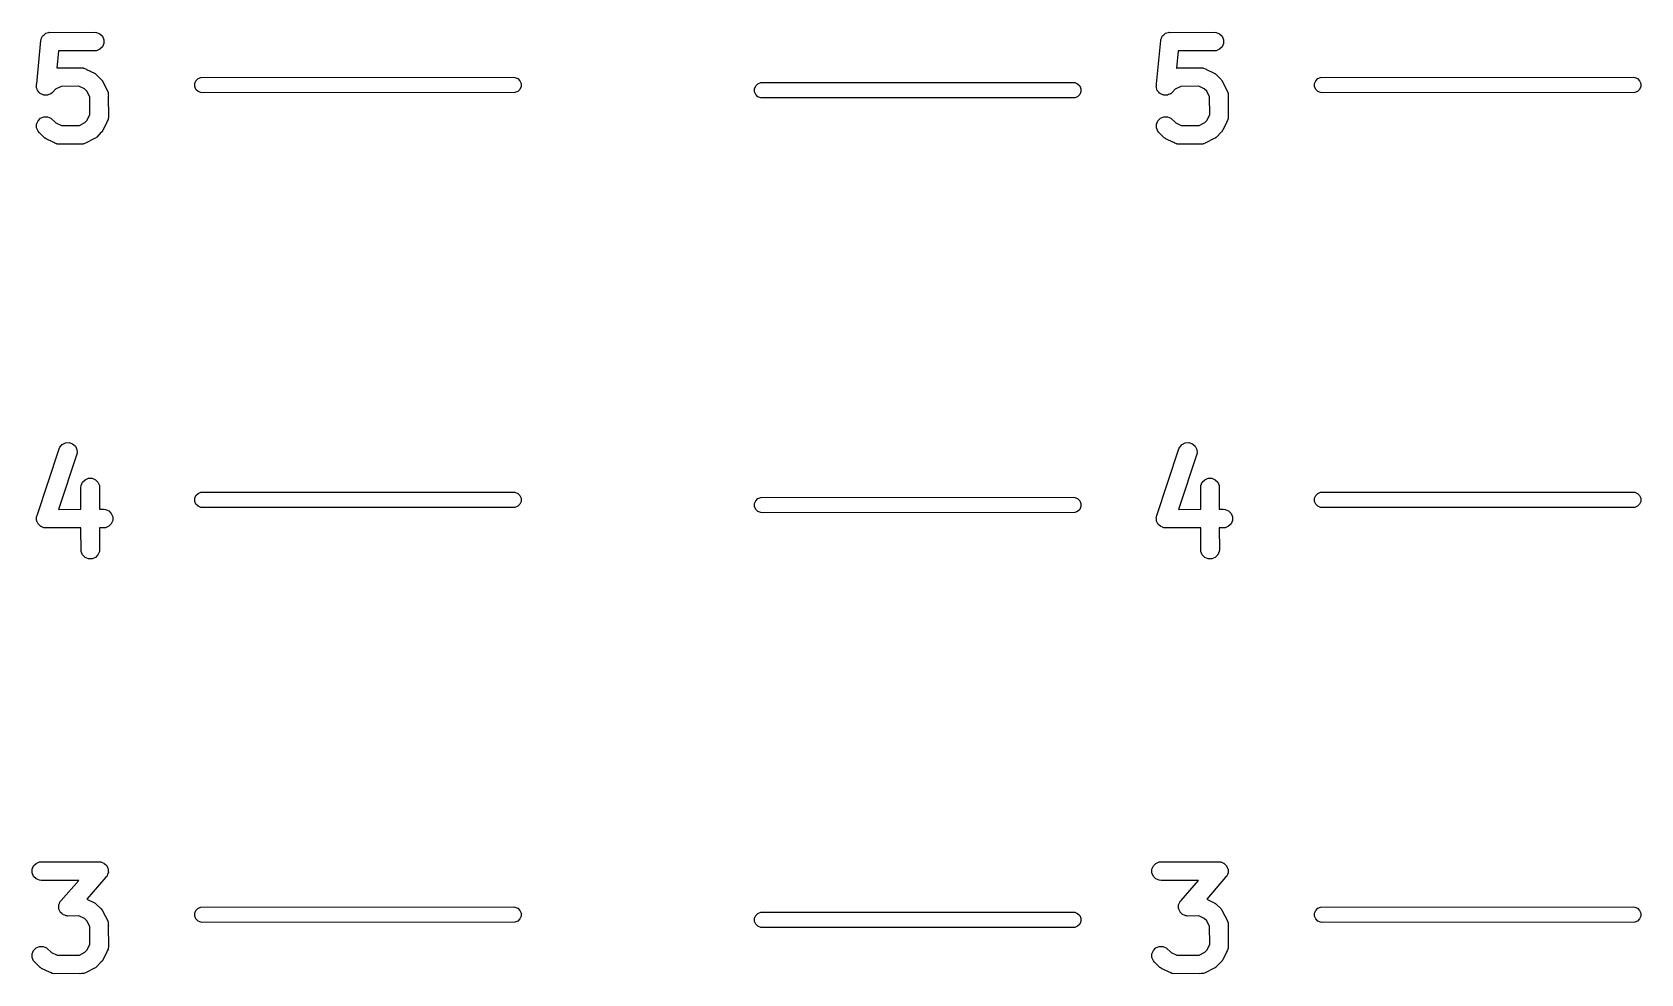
# Model space of a CAD drawing. Extents: x 85 to 208, y -126 to -64.
# Drawn here: x 118.76 to 144.62, y -112.62 to -97.48 of the extents above; entities that cross this region are included whole.
import ezdxf

# ---------------------------------------------------------------- set-up
doc = ezdxf.new("R2010")
doc.units = 0
doc.layers.add('BLACK', color=7, linetype='CONTINUOUS')

msp = doc.modelspace()

# ---------------------------------------------------------------- linework, layer by layer
at = {"layer": 'BLACK', "linetype": 'CONTINUOUS'}
for p, q in [((119.032899, -97.48701), (119.04003, -97.484859)), ((119.04003, -97.484859), (119.060476, -97.486903)), ((119.060476, -97.486903), (119.768796, -97.484158)), ((119.768796, -97.484158), (119.79806, -97.48704)), ((137.032899, -97.48701), (137.04003, -97.484859)), ((137.04003, -97.484859), (137.060476, -97.486903)), ((137.060476, -97.486903), (137.768796, -97.484158)), ((137.768796, -97.484158), (137.79806, -97.48704)), ((118.838596, -98.312826), (118.905254, -97.619233)), ((118.905254, -97.619233), (118.907392, -97.608568)), ((118.907392, -97.604894), (118.908819, -97.601448)), ((118.907392, -97.608568), (118.907392, -97.604894)), ((118.908819, -97.601448), (118.911034, -97.590401)), ((118.911034, -97.590401), (118.921398, -97.571079)), ((118.921398, -97.571079), (118.92979, -97.550822)), ((118.92979, -97.550822), (118.93513, -97.545481)), ((118.93513, -97.545481), (118.938701, -97.538826)), ((118.938701, -97.538826), (118.955668, -97.524943)), ((118.955668, -97.524943), (118.971174, -97.509438)), ((118.971174, -97.509438), (118.978153, -97.506546)), ((118.978153, -97.506546), (118.983998, -97.501765)), ((118.983998, -97.501765), (119.004983, -97.495433)), ((119.004983, -97.495433), (119.025246, -97.48704)), ((119.025246, -97.48704), (119.032899, -97.48701)), ((119.79806, -97.48704), (119.852132, -97.509438)), ((119.852132, -97.509438), (119.893516, -97.550822)), ((119.893516, -97.717494), (119.852132, -97.758878)), ((119.893516, -97.550822), (119.915914, -97.604894)), ((119.915914, -97.663422), (119.893516, -97.717494)), ((119.915914, -97.604894), (119.915914, -97.663422)), ((136.838596, -98.312826), (136.905254, -97.619233)), ((136.905254, -97.619233), (136.907392, -97.608568)), ((136.907392, -97.604894), (136.908819, -97.601448)), ((136.907392, -97.608568), (136.907392, -97.604894)), ((136.908819, -97.601448), (136.911034, -97.590401)), ((136.911034, -97.590401), (136.921398, -97.571079)), ((136.921398, -97.571079), (136.92979, -97.550822)), ((136.92979, -97.550822), (136.93513, -97.545481)), ((136.93513, -97.545481), (136.938701, -97.538826)), ((136.938701, -97.538826), (136.955668, -97.524943)), ((136.955668, -97.524943), (136.971174, -97.509438)), ((136.971174, -97.509438), (136.978153, -97.506546)), ((136.978153, -97.506546), (136.983998, -97.501765)), ((136.983998, -97.501765), (137.004983, -97.495433)), ((137.004983, -97.495433), (137.025246, -97.48704)), ((137.025246, -97.48704), (137.032899, -97.48701)), ((137.79806, -97.48704), (137.852132, -97.509438)), ((137.852132, -97.509438), (137.893516, -97.550822)), ((137.893516, -97.717494), (137.852132, -97.758878)), ((137.893516, -97.550822), (137.915914, -97.604894)), ((137.915914, -97.663422), (137.893516, -97.717494)), ((137.915914, -97.604894), (137.915914, -97.663422)), ((119.188052, -97.78364), (119.16143, -98.060651)), ((119.79806, -97.781276), (119.188052, -97.78364)), ((119.852132, -97.758878), (119.79806, -97.781276)), ((137.188052, -97.78364), (137.16143, -98.060651)), ((137.79806, -97.781276), (137.188052, -97.78364)), ((137.852132, -97.758878), (137.79806, -97.781276)), ((119.16143, -98.060651), (119.163125, -98.060531)), ((119.163125, -98.060531), (119.168104, -98.058469)), ((119.168104, -98.058469), (119.194968, -98.058268)), ((119.194968, -98.058268), (119.216131, -98.056765)), ((119.216131, -98.056765), (119.220079, -98.058081)), ((119.220079, -98.058081), (119.55451, -98.055587)), ((119.55451, -98.055587), (119.583774, -98.058469)), ((119.583774, -98.058469), (119.588752, -98.060531)), ((119.588752, -98.060531), (119.594128, -98.060913)), ((119.594128, -98.060913), (119.621724, -98.074189)), ((119.621724, -98.074189), (119.637846, -98.080867)), ((119.637846, -98.080867), (119.639922, -98.082943)), ((119.639922, -98.082943), (119.76445, -98.142851)), ((119.76445, -98.142851), (119.777044, -98.150779)), ((119.777044, -98.150779), (119.780704, -98.152295)), ((119.780704, -98.152295), (119.783111, -98.154598)), ((119.783111, -98.154598), (119.789335, -98.158516)), ((119.789335, -98.158516), (119.79971, -98.170479)), ((119.79971, -98.170479), (119.874863, -98.242379)), ((119.874863, -98.242379), (119.884301, -98.253879)), ((119.884301, -98.253879), (119.887295, -98.256476)), ((119.887295, -98.256476), (119.888781, -98.259338)), ((119.888781, -98.259338), (119.893517, -98.265109)), ((121.396066, -98.263884), (121.430554, -98.229396)), ((121.430554, -98.229396), (121.475614, -98.210732)), ((121.475614, -98.210732), (126.5, -98.20833)), ((126.5, -98.20833), (126.524386, -98.210732)), ((126.524386, -98.210732), (126.569446, -98.229396)), ((126.569446, -98.229396), (126.603934, -98.263884)), ((137.16143, -98.060651), (137.163125, -98.060531)), ((137.163125, -98.060531), (137.168104, -98.058469)), ((137.168104, -98.058469), (137.194968, -98.058268)), ((137.194968, -98.058268), (137.216131, -98.056765)), ((137.216131, -98.056765), (137.220079, -98.058081)), ((137.220079, -98.058081), (137.55451, -98.055587)), ((137.55451, -98.055587), (137.583774, -98.058469)), ((137.583774, -98.058469), (137.588752, -98.060531)), ((137.588752, -98.060531), (137.594128, -98.060913)), ((137.594128, -98.060913), (137.621724, -98.074189)), ((137.621724, -98.074189), (137.637846, -98.080867)), ((137.637846, -98.080867), (137.639922, -98.082943)), ((137.639922, -98.082943), (137.76445, -98.142851)), ((137.76445, -98.142851), (137.777044, -98.150779)), ((137.777044, -98.150779), (137.780704, -98.152295)), ((137.780704, -98.152295), (137.783111, -98.154598)), ((137.783111, -98.154598), (137.789335, -98.158516)), ((137.789335, -98.158516), (137.79971, -98.170479)), ((137.79971, -98.170479), (137.874863, -98.242379)), ((137.874863, -98.242379), (137.884301, -98.253879)), ((137.884301, -98.253879), (137.887295, -98.256476)), ((137.887295, -98.256476), (137.888781, -98.259338)), ((137.888781, -98.259338), (137.893517, -98.265109)), ((139.396066, -98.263884), (139.430554, -98.229396)), ((139.430554, -98.229396), (139.475614, -98.210732)), ((139.475614, -98.210732), (144.5, -98.20833)), ((144.5, -98.20833), (144.524386, -98.210732)), ((144.524386, -98.210732), (144.569446, -98.229396)), ((144.569446, -98.229396), (144.603934, -98.263884)), ((118.833782, -98.362924), (118.835964, -98.340219)), ((118.835964, -98.370155), (118.833782, -98.362924)), ((118.835964, -98.319182), (118.838596, -98.312826)), ((118.835964, -98.340219), (118.835964, -98.319182)), ((118.835964, -98.377708), (118.835964, -98.370155)), ((118.844355, -98.397967), (118.835964, -98.377708)), ((118.850689, -98.418956), (118.844355, -98.397967)), ((118.85547, -98.4248), (118.850689, -98.418956)), ((118.858362, -98.43178), (118.85547, -98.4248)), ((118.873866, -98.447283), (118.858362, -98.43178)), ((118.88775, -98.464253), (118.873866, -98.447283)), ((118.894406, -98.467824), (118.88775, -98.464253)), ((118.899748, -98.473165), (118.894406, -98.467824)), ((118.920002, -98.481554), (118.899748, -98.473165)), ((118.939325, -98.49192), (118.920002, -98.481554)), ((118.946842, -98.492671), (118.939325, -98.49192)), ((118.95382, -98.495562), (118.946842, -98.492671)), ((118.975743, -98.495562), (118.95382, -98.495562)), ((118.997562, -98.497744), (118.975743, -98.495562)), ((119.004793, -98.495562), (118.997562, -98.497744)), ((119.012346, -98.495562), (119.004793, -98.495562)), ((119.032605, -98.48717), (119.012346, -98.495562)), ((119.053594, -98.480837), (119.032605, -98.48717)), ((119.059438, -98.476055), (119.053594, -98.480837)), ((119.066418, -98.473164), (119.059438, -98.476055)), ((119.089149, -98.454509), (119.066418, -98.473164)), ((119.139497, -98.401882), (119.089149, -98.454509)), ((119.229119, -98.35535), (119.139497, -98.401882)), ((119.515415, -98.353214), (119.229119, -98.35535)), ((119.605264, -98.396439), (119.515415, -98.353214)), ((119.643927, -98.433428), (119.605264, -98.396439)), ((119.690461, -98.523054), (119.643927, -98.433428)), ((119.893517, -98.265109), (119.900378, -98.281674)), ((119.900378, -98.281674), (119.974389, -98.424218)), ((119.974389, -98.424218), (119.984898, -98.451682)), ((119.984898, -98.451682), (119.985279, -98.457056)), ((119.985279, -98.457056), (119.987343, -98.462037)), ((119.987343, -98.462037), (119.987543, -98.488904)), ((119.987543, -98.488904), (119.989047, -98.510062)), ((119.989047, -98.510062), (119.98773, -98.514011)), ((119.98773, -98.514011), (119.990225, -98.848444)), ((121.377402, -98.308944), (121.396066, -98.263884)), ((121.377402, -98.357716), (121.377402, -98.308944)), ((121.396066, -98.402776), (121.377402, -98.357716)), ((121.430554, -98.437264), (121.396066, -98.402776)), ((121.475614, -98.455928), (121.430554, -98.437264)), ((121.5, -98.45833), (121.475614, -98.455928)), ((126.524386, -98.455928), (121.5, -98.45833)), ((126.569446, -98.437264), (126.524386, -98.455928)), ((126.603934, -98.402776), (126.569446, -98.437264)), ((126.603934, -98.263884), (126.622598, -98.308944)), ((126.622598, -98.357716), (126.603934, -98.402776)), ((126.622598, -98.308944), (126.622598, -98.357716)), ((130.377402, -98.39228), (130.396066, -98.34722)), ((130.377402, -98.441052), (130.377402, -98.39228)), ((130.396066, -98.486112), (130.377402, -98.441052)), ((130.396066, -98.34722), (130.430554, -98.312732)), ((130.430554, -98.5206), (130.396066, -98.486112)), ((130.430554, -98.312732), (130.475614, -98.294068)), ((130.475614, -98.294068), (135.5, -98.291666)), ((135.5, -98.291666), (135.524386, -98.294068)), ((135.524386, -98.294068), (135.569446, -98.312732)), ((135.569446, -98.312732), (135.603934, -98.34722)), ((135.603934, -98.486112), (135.569446, -98.5206)), ((135.603934, -98.34722), (135.622598, -98.39228)), ((135.622598, -98.441052), (135.603934, -98.486112)), ((135.622598, -98.39228), (135.622598, -98.441052)), ((136.833782, -98.362924), (136.835964, -98.340219)), ((136.835964, -98.370155), (136.833782, -98.362924)), ((136.835964, -98.319182), (136.838596, -98.312826)), ((136.835964, -98.340219), (136.835964, -98.319182)), ((136.835964, -98.377708), (136.835964, -98.370155)), ((136.844355, -98.397967), (136.835964, -98.377708)), ((136.850689, -98.418956), (136.844355, -98.397967)), ((136.85547, -98.4248), (136.850689, -98.418956)), ((136.858362, -98.43178), (136.85547, -98.4248)), ((136.873866, -98.447283), (136.858362, -98.43178)), ((136.88775, -98.464253), (136.873866, -98.447283)), ((136.894406, -98.467824), (136.88775, -98.464253)), ((136.899748, -98.473165), (136.894406, -98.467824)), ((136.920002, -98.481554), (136.899748, -98.473165)), ((136.939325, -98.49192), (136.920002, -98.481554)), ((136.946842, -98.492671), (136.939325, -98.49192)), ((136.95382, -98.495562), (136.946842, -98.492671)), ((136.975743, -98.495562), (136.95382, -98.495562)), ((136.997562, -98.497744), (136.975743, -98.495562)), ((137.004793, -98.495562), (136.997562, -98.497744)), ((137.012346, -98.495562), (137.004793, -98.495562)), ((137.032605, -98.48717), (137.012346, -98.495562)), ((137.053594, -98.480837), (137.032605, -98.48717)), ((137.059438, -98.476055), (137.053594, -98.480837)), ((137.066418, -98.473164), (137.059438, -98.476055)), ((137.089149, -98.454509), (137.066418, -98.473164)), ((137.139497, -98.401882), (137.089149, -98.454509)), ((137.229119, -98.35535), (137.139497, -98.401882)), ((137.515415, -98.353214), (137.229119, -98.35535)), ((137.605264, -98.396439), (137.515415, -98.353214)), ((137.643927, -98.433428), (137.605264, -98.396439)), ((137.690461, -98.523054), (137.643927, -98.433428)), ((137.893517, -98.265109), (137.900378, -98.281674)), ((137.900378, -98.281674), (137.974389, -98.424218)), ((137.974389, -98.424218), (137.984898, -98.451682)), ((137.984898, -98.451682), (137.985279, -98.457056)), ((137.985279, -98.457056), (137.987343, -98.462037)), ((137.987343, -98.462037), (137.987543, -98.488904)), ((137.987543, -98.488904), (137.989047, -98.510062)), ((137.989047, -98.510062), (137.98773, -98.514011)), ((137.98773, -98.514011), (137.990225, -98.848444)), ((139.377402, -98.308944), (139.396066, -98.263884)), ((139.377402, -98.357716), (139.377402, -98.308944)), ((139.396066, -98.402776), (139.377402, -98.357716)), ((139.430554, -98.437264), (139.396066, -98.402776)), ((139.475614, -98.455928), (139.430554, -98.437264)), ((139.5, -98.45833), (139.475614, -98.455928)), ((144.524386, -98.455928), (139.5, -98.45833)), ((144.569446, -98.437264), (144.524386, -98.455928)), ((144.603934, -98.402776), (144.569446, -98.437264)), ((144.603934, -98.263884), (144.622598, -98.308944)), ((144.622598, -98.357716), (144.603934, -98.402776)), ((144.622598, -98.308944), (144.622598, -98.357716)), ((119.692597, -98.809348), (119.690461, -98.523054)), ((130.475614, -98.539264), (130.430554, -98.5206)), ((130.5, -98.541666), (130.475614, -98.539264)), ((135.524386, -98.539264), (130.5, -98.541666)), ((135.569446, -98.5206), (135.524386, -98.539264)), ((137.692597, -98.809348), (137.690461, -98.523054)), ((118.835964, -98.962037), (118.858362, -98.907965)), ((118.835964, -99.020563), (118.835964, -98.962037)), ((118.858361, -99.074635), (118.835964, -99.020563)), ((118.858362, -98.907965), (118.899748, -98.86658)), ((118.899748, -98.86658), (118.95382, -98.844183)), ((118.95382, -98.844183), (119.012346, -98.844183)), ((119.012346, -98.844183), (119.066418, -98.866581)), ((119.066418, -98.866581), (119.146612, -98.943305)), ((119.146612, -98.943305), (119.236463, -98.98653)), ((119.236463, -98.98653), (119.522756, -98.984394)), ((119.522756, -98.984394), (119.612383, -98.93786)), ((119.612383, -98.93786), (119.649372, -98.899197)), ((119.649372, -98.899197), (119.692597, -98.809348)), ((119.962866, -98.933858), (119.90296, -99.058383)), ((119.964945, -98.93178), (119.962866, -98.933858)), ((119.971626, -98.915648), (119.964945, -98.93178)), ((119.984898, -98.888063), (119.971626, -98.915648)), ((119.985279, -98.882688), (119.984898, -98.888063)), ((119.987343, -98.877708), (119.985279, -98.882688)), ((119.990225, -98.848444), (119.987343, -98.877708)), ((136.835964, -98.962037), (136.858362, -98.907965)), ((136.835964, -99.020563), (136.835964, -98.962037)), ((136.858361, -99.074635), (136.835964, -99.020563)), ((136.858362, -98.907965), (136.899748, -98.86658)), ((136.899748, -98.86658), (136.95382, -98.844183)), ((136.95382, -98.844183), (137.012346, -98.844183)), ((137.012346, -98.844183), (137.066418, -98.866581)), ((137.066418, -98.866581), (137.146612, -98.943305)), ((137.146612, -98.943305), (137.236463, -98.98653)), ((137.236463, -98.98653), (137.522756, -98.984394)), ((137.522756, -98.984394), (137.612383, -98.93786)), ((137.612383, -98.93786), (137.649372, -98.899197)), ((137.649372, -98.899197), (137.692597, -98.809348)), ((137.962866, -98.933858), (137.90296, -99.058383)), ((137.964945, -98.93178), (137.962866, -98.933858)), ((137.971626, -98.915648), (137.964945, -98.93178)), ((137.984898, -98.888063), (137.971626, -98.915648)), ((137.985279, -98.882688), (137.984898, -98.888063)), ((137.987343, -98.877708), (137.985279, -98.882688)), ((137.990225, -98.848444), (137.987343, -98.877708)), ((118.877015, -99.097366), (118.858361, -99.074635)), ((118.952163, -99.169262), (118.877015, -99.097366)), ((118.962543, -99.18123), (118.952163, -99.169262)), ((118.968768, -99.185148), (118.962543, -99.18123)), ((118.971174, -99.18745), (118.968768, -99.185148)), ((118.974832, -99.188965), (118.971174, -99.18745)), ((118.987429, -99.196894), (118.974832, -99.188965)), ((119.111954, -99.2568), (118.987429, -99.196894)), ((119.114032, -99.258878), (119.111954, -99.2568)), ((119.130154, -99.265556), (119.114032, -99.258878)), ((119.15775, -99.278832), (119.130154, -99.265556)), ((119.163125, -99.279213), (119.15775, -99.278832)), ((119.168104, -99.281276), (119.163125, -99.279213)), ((119.197368, -99.284158), (119.168104, -99.281276)), ((119.531799, -99.281663), (119.197368, -99.284158)), ((119.535748, -99.28298), (119.531799, -99.281663)), ((119.55691, -99.281476), (119.535748, -99.28298)), ((119.583774, -99.281276), (119.55691, -99.281476)), ((119.588752, -99.279213), (119.583774, -99.281276)), ((119.594128, -99.278832), (119.588752, -99.279213)), ((119.621591, -99.268322), (119.594128, -99.278832)), ((119.764131, -99.194314), (119.621591, -99.268322)), ((119.780704, -99.18745), (119.764131, -99.194314)), ((119.786474, -99.182714), (119.780704, -99.18745)), ((119.789335, -99.181229), (119.786474, -99.182714)), ((119.791929, -99.178237), (119.789335, -99.181229)), ((119.803435, -99.168795), (119.791929, -99.178237)), ((119.87533, -99.093645), (119.803435, -99.168795)), ((119.887295, -99.083269), (119.87533, -99.093645)), ((119.891213, -99.077043), (119.887295, -99.083269)), ((119.893517, -99.074636), (119.891213, -99.077043)), ((119.895032, -99.070976), (119.893517, -99.074636)), ((119.90296, -99.058383), (119.895032, -99.070976)), ((136.877015, -99.097366), (136.858361, -99.074635)), ((136.952163, -99.169262), (136.877015, -99.097366)), ((136.962543, -99.18123), (136.952163, -99.169262)), ((136.968768, -99.185148), (136.962543, -99.18123)), ((136.971174, -99.18745), (136.968768, -99.185148)), ((136.974832, -99.188965), (136.971174, -99.18745)), ((136.987429, -99.196894), (136.974832, -99.188965)), ((137.111954, -99.2568), (136.987429, -99.196894)), ((137.114032, -99.258878), (137.111954, -99.2568)), ((137.130154, -99.265556), (137.114032, -99.258878)), ((137.15775, -99.278832), (137.130154, -99.265556)), ((137.163125, -99.279213), (137.15775, -99.278832)), ((137.168104, -99.281276), (137.163125, -99.279213)), ((137.197368, -99.284158), (137.168104, -99.281276)), ((137.531799, -99.281663), (137.197368, -99.284158)), ((137.535748, -99.28298), (137.531799, -99.281663)), ((137.55691, -99.281476), (137.535748, -99.28298)), ((137.583774, -99.281276), (137.55691, -99.281476)), ((137.588752, -99.279213), (137.583774, -99.281276)), ((137.594128, -99.278832), (137.588752, -99.279213)), ((137.621591, -99.268322), (137.594128, -99.278832)), ((137.764131, -99.194314), (137.621591, -99.268322)), ((137.780704, -99.18745), (137.764131, -99.194314)), ((137.786474, -99.182714), (137.780704, -99.18745)), ((137.789335, -99.181229), (137.786474, -99.182714)), ((137.791929, -99.178237), (137.789335, -99.181229)), ((137.803435, -99.168795), (137.791929, -99.178237)), ((137.87533, -99.093645), (137.803435, -99.168795)), ((137.887295, -99.083269), (137.87533, -99.093645)), ((137.891213, -99.077043), (137.887295, -99.083269)), ((137.893517, -99.074636), (137.891213, -99.077043)), ((137.895032, -99.070976), (137.893517, -99.074636)), ((137.90296, -99.058383), (137.895032, -99.070976)), ((118.844718, -105.250425), (119.197922, -104.181962)), ((119.197922, -104.181962), (119.209911, -104.155111)), ((119.209911, -104.155111), (119.248258, -104.110897)), ((119.248258, -104.110897), (119.300605, -104.084723)), ((119.300605, -104.084723), (119.358985, -104.080574)), ((119.358985, -104.080574), (119.41451, -104.099082)), ((119.41451, -104.099082), (119.458724, -104.13743)), ((119.458724, -104.13743), (119.484898, -104.189777)), ((119.484898, -104.189777), (119.489047, -104.248157)), ((136.844718, -105.250425), (137.197922, -104.181962)), ((137.197922, -104.181962), (137.209911, -104.155111)), ((137.209911, -104.155111), (137.248258, -104.110897)), ((137.248258, -104.110897), (137.300605, -104.084723)), ((137.300605, -104.084723), (137.358985, -104.080574)), ((137.358985, -104.080574), (137.41451, -104.099082)), ((137.41451, -104.099082), (137.458724, -104.13743)), ((137.458724, -104.13743), (137.484898, -104.189777)), ((137.484898, -104.189777), (137.489047, -104.248157)), ((119.489047, -104.248157), (119.189932, -105.152995)), ((137.489047, -104.248157), (137.189932, -105.152995)), ((119.55025, -104.77156), (119.572648, -104.717488)), ((119.572648, -104.717488), (119.614032, -104.676104)), ((119.614032, -104.676104), (119.668104, -104.653706)), ((119.668104, -104.653706), (119.726632, -104.653706)), ((119.726632, -104.653706), (119.780704, -104.676104)), ((119.780704, -104.676104), (119.822088, -104.717488)), ((119.822088, -104.717488), (119.844486, -104.77156)), ((137.55025, -104.77156), (137.572648, -104.717488)), ((137.572648, -104.717488), (137.614032, -104.676104)), ((137.614032, -104.676104), (137.668104, -104.653706)), ((137.668104, -104.653706), (137.726632, -104.653706)), ((137.726632, -104.653706), (137.780704, -104.676104)), ((137.780704, -104.676104), (137.822088, -104.717488)), ((137.822088, -104.717488), (137.844486, -104.77156)), ((119.547368, -104.800824), (119.55025, -104.77156)), ((119.548351, -105.151917), (119.547368, -104.800824)), ((119.844486, -104.77156), (119.845548, -105.151022)), ((121.377402, -104.97561), (121.396066, -104.93055)), ((121.377402, -105.024382), (121.377402, -104.97561)), ((121.396066, -104.93055), (121.430554, -104.896062)), ((121.430554, -104.896062), (121.475614, -104.877398)), ((121.475614, -104.877398), (126.5, -104.874996)), ((126.5, -104.874996), (126.524386, -104.877398)), ((126.524386, -104.877398), (126.569446, -104.896062)), ((126.569446, -104.896062), (126.603934, -104.93055)), ((126.603934, -104.93055), (126.622598, -104.97561)), ((126.622598, -104.97561), (126.622598, -105.024382)), ((130.396066, -105.013886), (130.430554, -104.979398)), ((130.430554, -104.979398), (130.475614, -104.960734)), ((130.475614, -104.960734), (135.5, -104.958332)), ((135.5, -104.958332), (135.524386, -104.960734)), ((135.524386, -104.960734), (135.569446, -104.979398)), ((135.569446, -104.979398), (135.603934, -105.013886)), ((137.547368, -104.800824), (137.55025, -104.77156)), ((137.548351, -105.151917), (137.547368, -104.800824)), ((137.844486, -104.77156), (137.845548, -105.151022)), ((139.377402, -104.97561), (139.396066, -104.93055)), ((139.377402, -105.024382), (139.377402, -104.97561)), ((139.396066, -104.93055), (139.430554, -104.896062)), ((139.430554, -104.896062), (139.475614, -104.877398)), ((139.475614, -104.877398), (144.5, -104.874996)), ((144.5, -104.874996), (144.524386, -104.877398)), ((144.524386, -104.877398), (144.569446, -104.896062)), ((144.569446, -104.896062), (144.603934, -104.93055)), ((144.603934, -104.93055), (144.622598, -104.97561)), ((144.622598, -104.97561), (144.622598, -105.024382)), ((119.189932, -105.152995), (119.548351, -105.151917)), ((119.845548, -105.151022), (119.911653, -105.150824)), ((119.911653, -105.150824), (119.940917, -105.153706)), ((119.940917, -105.153706), (119.994989, -105.176104)), ((119.994989, -105.176104), (120.036373, -105.217488)), ((120.036373, -105.217488), (120.058771, -105.27156)), ((121.396066, -105.069442), (121.377402, -105.024382)), ((121.430554, -105.10393), (121.396066, -105.069442)), ((121.475614, -105.122594), (121.430554, -105.10393)), ((121.5, -105.124996), (121.475614, -105.122594)), ((126.524386, -105.122594), (121.5, -105.124996)), ((126.569446, -105.10393), (126.524386, -105.122594)), ((126.603934, -105.069442), (126.569446, -105.10393)), ((126.622598, -105.024382), (126.603934, -105.069442)), ((130.377402, -105.058946), (130.396066, -105.013886)), ((130.377402, -105.107718), (130.377402, -105.058946)), ((130.396066, -105.152778), (130.377402, -105.107718)), ((130.430554, -105.187266), (130.396066, -105.152778)), ((130.475614, -105.20593), (130.430554, -105.187266)), ((130.5, -105.208332), (130.475614, -105.20593)), ((135.524386, -105.20593), (130.5, -105.208332)), ((135.569446, -105.187266), (135.524386, -105.20593)), ((135.603934, -105.152778), (135.569446, -105.187266)), ((135.603934, -105.013886), (135.622598, -105.058946)), ((135.622598, -105.107718), (135.603934, -105.152778)), ((135.622598, -105.058946), (135.622598, -105.107718)), ((137.189932, -105.152995), (137.548351, -105.151917)), ((137.845548, -105.151022), (137.911653, -105.150824)), ((137.911653, -105.150824), (137.940917, -105.153706)), ((137.940917, -105.153706), (137.994989, -105.176104)), ((137.994989, -105.176104), (138.036373, -105.217488)), ((138.036373, -105.217488), (138.058771, -105.27156)), ((139.396066, -105.069442), (139.377402, -105.024382)), ((139.430554, -105.10393), (139.396066, -105.069442)), ((139.475614, -105.122594), (139.430554, -105.10393)), ((139.5, -105.124996), (139.475614, -105.122594)), ((144.524386, -105.122594), (139.5, -105.124996)), ((144.569446, -105.10393), (144.524386, -105.122594)), ((144.603934, -105.069442), (144.569446, -105.10393)), ((144.622598, -105.024382), (144.603934, -105.069442)), ((118.83426, -105.282063), (118.835964, -105.276908)), ((118.835964, -105.30604), (118.83426, -105.282063)), ((118.835964, -105.27156), (118.844718, -105.250425)), ((118.835964, -105.276908), (118.835964, -105.27156)), ((118.835964, -105.330088), (118.835964, -105.30604)), ((118.838026, -105.335068), (118.835964, -105.330088)), ((118.838409, -105.340444), (118.838026, -105.335068)), ((118.849161, -105.361948), (118.838409, -105.340444)), ((118.858362, -105.38416), (118.849161, -105.361948)), ((118.862172, -105.38797), (118.858362, -105.38416)), ((118.864583, -105.392791), (118.862172, -105.38797)), ((118.882744, -105.408542), (118.864583, -105.392791)), ((118.899746, -105.425544), (118.882744, -105.408542)), ((118.904725, -105.427606), (118.899746, -105.425544)), ((118.908797, -105.431138), (118.904725, -105.427606)), ((118.931603, -105.43874), (118.908797, -105.431138)), ((118.953818, -105.447942), (118.931603, -105.43874)), ((118.961469, -105.448695), (118.953818, -105.447942)), ((118.964321, -105.449646), (118.961469, -105.448695)), ((118.96827, -105.449365), (118.964321, -105.449646)), ((118.983082, -105.450824), (118.96827, -105.449365)), ((119.549183, -105.44912), (118.983082, -105.450824)), ((119.55025, -105.830088), (119.549183, -105.44912)), ((119.940917, -105.447942), (119.84638, -105.448226)), ((119.84638, -105.448226), (119.847368, -105.800824)), ((119.994989, -105.425544), (119.940917, -105.447942)), ((120.036373, -105.38416), (119.994989, -105.425544)), ((120.058771, -105.330088), (120.036373, -105.38416)), ((120.058771, -105.27156), (120.058771, -105.330088)), ((136.83426, -105.282063), (136.835964, -105.276908)), ((136.835964, -105.30604), (136.83426, -105.282063)), ((136.835964, -105.27156), (136.844718, -105.250425)), ((136.835964, -105.276908), (136.835964, -105.27156)), ((136.835964, -105.330088), (136.835964, -105.30604)), ((136.838026, -105.335068), (136.835964, -105.330088)), ((136.838409, -105.340444), (136.838026, -105.335068)), ((136.849161, -105.361948), (136.838409, -105.340444)), ((136.858362, -105.38416), (136.849161, -105.361948)), ((136.862172, -105.38797), (136.858362, -105.38416)), ((136.864583, -105.392791), (136.862172, -105.38797)), ((136.882744, -105.408542), (136.864583, -105.392791)), ((136.899746, -105.425544), (136.882744, -105.408542)), ((136.904725, -105.427606), (136.899746, -105.425544)), ((136.908797, -105.431138), (136.904725, -105.427606)), ((136.931603, -105.43874), (136.908797, -105.431138)), ((136.953818, -105.447942), (136.931603, -105.43874)), ((136.961469, -105.448695), (136.953818, -105.447942)), ((136.964321, -105.449646), (136.961469, -105.448695)), ((136.96827, -105.449365), (136.964321, -105.449646)), ((136.983082, -105.450824), (136.96827, -105.449365)), ((137.549183, -105.44912), (136.983082, -105.450824)), ((137.55025, -105.830088), (137.549183, -105.44912)), ((137.940917, -105.447942), (137.84638, -105.448226)), ((137.84638, -105.448226), (137.847368, -105.800824)), ((137.994989, -105.425544), (137.940917, -105.447942)), ((138.036373, -105.38416), (137.994989, -105.425544)), ((138.058771, -105.330088), (138.036373, -105.38416)), ((138.058771, -105.27156), (138.058771, -105.330088)), ((119.572648, -105.88416), (119.55025, -105.830088)), ((119.614032, -105.925544), (119.572648, -105.88416)), ((119.668104, -105.947942), (119.614032, -105.925544)), ((119.726632, -105.947942), (119.668104, -105.947942)), ((119.780704, -105.925544), (119.726632, -105.947942)), ((119.822088, -105.88416), (119.780704, -105.925544)), ((119.844486, -105.830088), (119.822088, -105.88416)), ((119.847368, -105.800824), (119.844486, -105.830088)), ((137.572648, -105.88416), (137.55025, -105.830088)), ((137.614032, -105.925544), (137.572648, -105.88416)), ((137.668104, -105.947942), (137.614032, -105.925544)), ((137.726632, -105.947942), (137.668104, -105.947942)), ((137.780704, -105.925544), (137.726632, -105.947942)), ((137.822088, -105.88416), (137.780704, -105.925544)), ((137.844486, -105.830088), (137.822088, -105.88416)), ((137.847368, -105.800824), (137.844486, -105.830088)), ((118.764535, -110.938226), (118.786933, -110.884154)), ((118.786933, -110.884154), (118.828317, -110.84277)), ((118.828317, -110.84277), (118.882389, -110.820372)), ((118.882389, -110.820372), (119.840225, -110.81749)), ((119.840225, -110.81749), (119.855702, -110.819014)), ((119.855702, -110.819014), (119.859637, -110.818752)), ((119.859637, -110.818752), (119.862347, -110.819668)), ((119.862347, -110.819668), (119.869489, -110.820372)), ((119.869489, -110.820372), (119.892003, -110.829698)), ((119.892003, -110.829698), (119.915079, -110.837502)), ((119.915079, -110.837502), (119.918886, -110.840833)), ((119.918886, -110.840833), (119.923561, -110.84277)), ((119.923561, -110.84277), (119.94079, -110.859999)), ((119.94079, -110.859999), (119.959126, -110.876043)), ((119.959126, -110.876043), (119.961368, -110.880577)), ((119.961368, -110.880577), (119.964945, -110.884154)), ((119.964945, -110.884154), (119.974271, -110.90667)), ((119.974271, -110.90667), (119.98507, -110.928506)), ((119.98507, -110.928506), (119.985406, -110.93355)), ((136.764535, -110.938226), (136.786933, -110.884154)), ((136.786933, -110.884154), (136.828317, -110.84277)), ((136.828317, -110.84277), (136.882389, -110.820372)), ((136.882389, -110.820372), (137.840225, -110.81749)), ((137.840225, -110.81749), (137.855702, -110.819014)), ((137.855702, -110.819014), (137.859637, -110.818752)), ((137.859637, -110.818752), (137.862347, -110.819668)), ((137.862347, -110.819668), (137.869489, -110.820372)), ((137.869489, -110.820372), (137.892003, -110.829698)), ((137.892003, -110.829698), (137.915079, -110.837502)), ((137.915079, -110.837502), (137.918886, -110.840833)), ((137.918886, -110.840833), (137.923561, -110.84277)), ((137.923561, -110.84277), (137.94079, -110.859999)), ((137.94079, -110.859999), (137.959126, -110.876043)), ((137.959126, -110.876043), (137.961368, -110.880577)), ((137.961368, -110.880577), (137.964945, -110.884154)), ((137.964945, -110.884154), (137.974271, -110.90667)), ((137.974271, -110.90667), (137.98507, -110.928506)), ((137.98507, -110.928506), (137.985406, -110.93355)), ((118.764535, -110.996754), (118.764535, -110.938226)), ((118.786933, -111.050826), (118.764535, -110.996754)), ((118.828317, -111.09221), (118.786933, -111.050826)), ((118.882389, -111.114608), (118.828317, -111.09221)), ((118.911653, -111.11749), (118.882389, -111.114608)), ((119.512831, -111.115681), (118.911653, -111.11749)), ((119.231476, -111.439611), (119.512831, -111.115681)), ((119.94898, -111.06679), (119.643806, -111.418144)), ((119.964945, -111.050826), (119.94898, -111.06679)), ((119.966858, -111.046207), (119.964945, -111.050826)), ((119.970213, -111.042345), (119.966858, -111.046207)), ((119.978018, -111.019265), (119.970213, -111.042345)), ((119.987343, -110.996754), (119.978018, -111.019265)), ((119.985406, -110.93355), (119.987343, -110.938226)), ((119.987343, -110.938226), (119.987343, -110.962601)), ((119.987343, -110.962601), (119.988963, -110.986902)), ((119.988963, -110.986902), (119.987343, -110.991692)), ((119.987343, -110.991692), (119.987343, -110.996754)), ((136.764535, -110.996754), (136.764535, -110.938226)), ((136.786933, -111.050826), (136.764535, -110.996754)), ((136.828317, -111.09221), (136.786933, -111.050826)), ((136.882389, -111.114608), (136.828317, -111.09221)), ((136.911653, -111.11749), (136.882389, -111.114608)), ((137.512831, -111.115681), (136.911653, -111.11749)), ((137.231476, -111.439611), (137.512831, -111.115681)), ((137.94898, -111.06679), (137.643806, -111.418144)), ((137.964945, -111.050826), (137.94898, -111.06679)), ((137.966858, -111.046207), (137.964945, -111.050826)), ((137.970213, -111.042345), (137.966858, -111.046207)), ((137.978018, -111.019265), (137.970213, -111.042345)), ((137.987343, -110.996754), (137.978018, -111.019265)), ((137.985406, -110.93355), (137.987343, -110.938226)), ((137.987343, -110.938226), (137.987343, -110.962601)), ((137.987343, -110.962601), (137.988963, -110.986902)), ((137.988963, -110.986902), (137.987343, -110.991692)), ((137.987343, -110.991692), (137.987343, -110.996754)), ((119.215505, -111.455583), (119.231476, -111.439611)), ((119.643806, -111.418144), (119.76445, -111.476183)), ((137.215505, -111.455583), (137.231476, -111.439611)), ((137.643806, -111.418144), (137.76445, -111.476183)), ((119.191486, -111.519507), (119.193107, -111.514714)), ((119.193107, -111.543816), (119.191486, -111.519507)), ((119.193107, -111.509655), (119.20243, -111.487146)), ((119.193107, -111.514714), (119.193107, -111.509655)), ((119.193107, -111.568183), (119.193107, -111.543816)), ((119.195043, -111.572858), (119.193107, -111.568183)), ((119.19538, -111.577903), (119.195043, -111.572858)), ((119.206178, -111.599738), (119.19538, -111.577903)), ((119.20243, -111.487146), (119.210237, -111.464065)), ((119.215505, -111.622255), (119.206178, -111.599738)), ((119.210237, -111.464065), (119.213591, -111.460203)), ((119.213591, -111.460203), (119.215505, -111.455583)), ((119.219081, -111.625831), (119.215505, -111.622255)), ((119.221324, -111.630366), (119.219081, -111.625831)), ((119.239659, -111.646409), (119.221324, -111.630366)), ((119.256889, -111.663639), (119.239659, -111.646409)), ((119.261563, -111.665575), (119.256889, -111.663639)), ((119.265371, -111.668907), (119.261563, -111.665575)), ((119.288452, -111.676713), (119.265371, -111.668907)), ((119.310961, -111.686037), (119.288452, -111.676713)), ((119.318098, -111.686739), (119.310961, -111.686037)), ((119.320813, -111.687658), (119.318098, -111.686739)), ((119.324752, -111.687395), (119.320813, -111.687658)), ((119.340225, -111.688919), (119.324752, -111.687395)), ((119.516022, -111.686838), (119.340225, -111.688919)), ((119.605264, -111.729771), (119.516022, -111.686838)), ((119.76445, -111.476183), (119.777044, -111.484111)), ((119.777044, -111.484111), (119.780704, -111.485627)), ((119.780704, -111.485627), (119.783111, -111.48793)), ((119.783111, -111.48793), (119.789335, -111.491848)), ((119.789335, -111.491848), (119.79971, -111.503811)), ((119.79971, -111.503811), (119.874863, -111.575711)), ((119.874863, -111.575711), (119.884301, -111.587211)), ((119.884301, -111.587211), (119.887295, -111.589808)), ((119.887295, -111.589808), (119.888781, -111.59267)), ((119.888781, -111.59267), (119.893517, -111.598441)), ((119.893517, -111.598441), (119.900378, -111.615006)), ((119.900378, -111.615006), (119.974389, -111.75755)), ((121.377402, -111.642276), (121.396066, -111.597216)), ((121.377402, -111.691048), (121.377402, -111.642276)), ((121.396066, -111.736108), (121.377402, -111.691048)), ((121.396066, -111.597216), (121.430554, -111.562728)), ((121.430554, -111.562728), (121.475614, -111.544064)), ((121.475614, -111.544064), (126.5, -111.541662)), ((126.5, -111.541662), (126.524386, -111.544064)), ((126.524386, -111.544064), (126.569446, -111.562728)), ((126.569446, -111.562728), (126.603934, -111.597216)), ((126.603934, -111.597216), (126.622598, -111.642276)), ((126.622598, -111.691048), (126.603934, -111.736108)), ((126.622598, -111.642276), (126.622598, -111.691048)), ((130.377402, -111.725612), (130.396066, -111.680552)), ((130.396066, -111.680552), (130.430554, -111.646064)), ((130.430554, -111.646064), (130.475614, -111.6274)), ((130.475614, -111.6274), (135.5, -111.624998)), ((135.5, -111.624998), (135.524386, -111.6274)), ((135.524386, -111.6274), (135.569446, -111.646064)), ((135.569446, -111.646064), (135.603934, -111.680552)), ((135.603934, -111.680552), (135.622598, -111.725612)), ((137.191486, -111.519507), (137.193107, -111.514714)), ((137.193107, -111.543816), (137.191486, -111.519507)), ((137.193107, -111.509655), (137.20243, -111.487146)), ((137.193107, -111.514714), (137.193107, -111.509655)), ((137.193107, -111.568183), (137.193107, -111.543816)), ((137.195043, -111.572858), (137.193107, -111.568183)), ((137.19538, -111.577903), (137.195043, -111.572858)), ((137.206178, -111.599738), (137.19538, -111.577903)), ((137.20243, -111.487146), (137.210237, -111.464065)), ((137.215505, -111.622255), (137.206178, -111.599738)), ((137.210237, -111.464065), (137.213591, -111.460203)), ((137.213591, -111.460203), (137.215505, -111.455583)), ((137.219081, -111.625831), (137.215505, -111.622255)), ((137.221324, -111.630366), (137.219081, -111.625831)), ((137.239659, -111.646409), (137.221324, -111.630366)), ((137.256889, -111.663639), (137.239659, -111.646409)), ((137.261563, -111.665575), (137.256889, -111.663639)), ((137.265371, -111.668907), (137.261563, -111.665575)), ((137.288452, -111.676713), (137.265371, -111.668907)), ((137.310961, -111.686037), (137.288452, -111.676713)), ((137.318098, -111.686739), (137.310961, -111.686037)), ((137.320813, -111.687658), (137.318098, -111.686739)), ((137.324752, -111.687395), (137.320813, -111.687658)), ((137.340225, -111.688919), (137.324752, -111.687395)), ((137.516022, -111.686838), (137.340225, -111.688919)), ((137.605264, -111.729771), (137.516022, -111.686838)), ((137.76445, -111.476183), (137.777044, -111.484111)), ((137.777044, -111.484111), (137.780704, -111.485627)), ((137.780704, -111.485627), (137.783111, -111.48793)), ((137.783111, -111.48793), (137.789335, -111.491848)), ((137.789335, -111.491848), (137.79971, -111.503811)), ((137.79971, -111.503811), (137.874863, -111.575711)), ((137.874863, -111.575711), (137.884301, -111.587211)), ((137.884301, -111.587211), (137.887295, -111.589808)), ((137.887295, -111.589808), (137.888781, -111.59267)), ((137.888781, -111.59267), (137.893517, -111.598441)), ((137.893517, -111.598441), (137.900378, -111.615006)), ((137.900378, -111.615006), (137.974389, -111.75755)), ((139.377402, -111.642276), (139.396066, -111.597216)), ((139.377402, -111.691048), (139.377402, -111.642276)), ((139.396066, -111.736108), (139.377402, -111.691048)), ((139.396066, -111.597216), (139.430554, -111.562728)), ((139.430554, -111.562728), (139.475614, -111.544064)), ((139.475614, -111.544064), (144.5, -111.541662)), ((144.5, -111.541662), (144.524386, -111.544064)), ((144.524386, -111.544064), (144.569446, -111.562728)), ((144.569446, -111.562728), (144.603934, -111.597216)), ((144.603934, -111.597216), (144.622598, -111.642276)), ((144.622598, -111.691048), (144.603934, -111.736108)), ((144.622598, -111.642276), (144.622598, -111.691048)), ((119.643927, -111.76676), (119.605264, -111.729771)), ((119.690461, -111.856386), (119.643927, -111.76676)), ((119.692597, -112.14268), (119.690461, -111.856386)), ((119.974389, -111.75755), (119.984898, -111.785014)), ((119.984898, -111.785014), (119.985279, -111.790388)), ((119.985279, -111.790388), (119.987343, -111.795369)), ((119.987343, -111.795369), (119.987543, -111.822236)), ((119.987543, -111.822236), (119.989047, -111.843394)), ((119.989047, -111.843394), (119.98773, -111.847343)), ((119.98773, -111.847343), (119.990225, -112.181776)), ((121.430554, -111.770596), (121.396066, -111.736108)), ((121.475614, -111.78926), (121.430554, -111.770596)), ((121.5, -111.791662), (121.475614, -111.78926)), ((126.524386, -111.78926), (121.5, -111.791662)), ((126.569446, -111.770596), (126.524386, -111.78926)), ((126.603934, -111.736108), (126.569446, -111.770596)), ((130.377402, -111.774384), (130.377402, -111.725612)), ((130.396066, -111.819444), (130.377402, -111.774384)), ((130.430554, -111.853932), (130.396066, -111.819444)), ((130.475614, -111.872596), (130.430554, -111.853932)), ((130.5, -111.874998), (130.475614, -111.872596)), ((135.524386, -111.872596), (130.5, -111.874998)), ((135.569446, -111.853932), (135.524386, -111.872596)), ((135.603934, -111.819444), (135.569446, -111.853932)), ((135.622598, -111.774384), (135.603934, -111.819444)), ((135.622598, -111.725612), (135.622598, -111.774384)), ((137.643927, -111.76676), (137.605264, -111.729771)), ((137.690461, -111.856386), (137.643927, -111.76676)), ((137.692597, -112.14268), (137.690461, -111.856386)), ((137.974389, -111.75755), (137.984898, -111.785014)), ((137.984898, -111.785014), (137.985279, -111.790388)), ((137.985279, -111.790388), (137.987343, -111.795369)), ((137.987343, -111.795369), (137.987543, -111.822236)), ((137.987543, -111.822236), (137.989047, -111.843394)), ((137.989047, -111.843394), (137.98773, -111.847343)), ((137.98773, -111.847343), (137.990225, -112.181776)), ((139.430554, -111.770596), (139.396066, -111.736108)), ((139.475614, -111.78926), (139.430554, -111.770596)), ((139.5, -111.791662), (139.475614, -111.78926)), ((144.524386, -111.78926), (139.5, -111.791662)), ((144.569446, -111.770596), (144.524386, -111.78926)), ((144.603934, -111.736108), (144.569446, -111.770596)), ((118.786932, -112.241298), (118.828318, -112.199912)), ((118.828318, -112.199912), (118.88239, -112.177515)), ((118.88239, -112.177515), (118.940916, -112.177515)), ((118.940916, -112.177515), (118.994988, -112.199912)), ((118.994988, -112.199912), (119.075185, -112.276637)), ((119.649372, -112.232529), (119.692597, -112.14268)), ((119.984898, -112.221395), (119.971626, -112.24898)), ((119.985279, -112.21602), (119.984898, -112.221395)), ((119.987343, -112.21104), (119.985279, -112.21602)), ((119.990225, -112.181776), (119.987343, -112.21104)), ((136.786932, -112.241298), (136.828318, -112.199912)), ((136.828318, -112.199912), (136.88239, -112.177515)), ((136.88239, -112.177515), (136.940916, -112.177515)), ((136.940916, -112.177515), (136.994988, -112.199912)), ((136.994988, -112.199912), (137.075185, -112.276637)), ((137.649372, -112.232529), (137.692597, -112.14268)), ((137.984898, -112.221395), (137.971626, -112.24898)), ((137.985279, -112.21602), (137.984898, -112.221395)), ((137.987343, -112.21104), (137.985279, -112.21602)), ((137.990225, -112.181776), (137.987343, -112.21104)), ((118.764535, -112.29537), (118.786932, -112.241298)), ((118.764535, -112.353896), (118.764535, -112.29537)), ((118.786932, -112.407968), (118.764535, -112.353896)), ((118.805587, -112.430699), (118.786932, -112.407968)), ((118.880742, -112.5026), (118.805587, -112.430699)), ((119.075185, -112.276637), (119.165197, -112.31994)), ((119.165197, -112.31994), (119.522828, -112.317689)), ((119.522828, -112.317689), (119.612383, -112.271192)), ((119.612383, -112.271192), (119.649372, -112.232529)), ((119.87533, -112.426977), (119.803435, -112.502127)), ((119.887295, -112.416601), (119.87533, -112.426977)), ((119.891213, -112.410375), (119.887295, -112.416601)), ((119.893517, -112.407968), (119.891213, -112.410375)), ((119.895032, -112.404308), (119.893517, -112.407968)), ((119.90296, -112.391715), (119.895032, -112.404308)), ((119.962866, -112.26719), (119.90296, -112.391715)), ((119.964945, -112.265112), (119.962866, -112.26719)), ((119.971626, -112.24898), (119.964945, -112.265112)), ((136.764535, -112.29537), (136.786932, -112.241298)), ((136.764535, -112.353896), (136.764535, -112.29537)), ((136.786932, -112.407968), (136.764535, -112.353896)), ((136.805587, -112.430699), (136.786932, -112.407968)), ((136.880742, -112.5026), (136.805587, -112.430699)), ((137.075185, -112.276637), (137.165197, -112.31994)), ((137.165197, -112.31994), (137.522828, -112.317689)), ((137.522828, -112.317689), (137.612383, -112.271192)), ((137.612383, -112.271192), (137.649372, -112.232529)), ((137.87533, -112.426977), (137.803435, -112.502127)), ((137.887295, -112.416601), (137.87533, -112.426977)), ((137.891213, -112.410375), (137.887295, -112.416601)), ((137.893517, -112.407968), (137.891213, -112.410375)), ((137.895032, -112.404308), (137.893517, -112.407968)), ((137.90296, -112.391715), (137.895032, -112.404308)), ((137.962866, -112.26719), (137.90296, -112.391715)), ((137.964945, -112.265112), (137.962866, -112.26719)), ((137.971626, -112.24898), (137.964945, -112.265112)), ((118.891115, -112.514561), (118.880742, -112.5026)), ((118.897338, -112.518478), (118.891115, -112.514561)), ((118.899747, -112.520783), (118.897338, -112.518478)), ((118.903408, -112.522299), (118.899747, -112.520783)), ((118.916, -112.530226), (118.903408, -112.522299)), ((119.040525, -112.590132), (118.916, -112.530226)), ((119.042603, -112.59221), (119.040525, -112.590132)), ((119.058725, -112.598888), (119.042603, -112.59221)), ((119.086321, -112.612164), (119.058725, -112.598888)), ((119.091696, -112.612545), (119.086321, -112.612164)), ((119.096675, -112.614608), (119.091696, -112.612545)), ((119.125939, -112.61749), (119.096675, -112.614608)), ((119.53162, -112.614936), (119.125939, -112.61749)), ((119.535748, -112.616312), (119.53162, -112.614936)), ((119.557393, -112.614774), (119.535748, -112.616312)), ((119.583774, -112.614608), (119.557393, -112.614774)), ((119.588752, -112.612545), (119.583774, -112.614608)), ((119.594128, -112.612164), (119.588752, -112.612545)), ((119.621591, -112.601654), (119.594128, -112.612164)), ((119.764131, -112.527646), (119.621591, -112.601654)), ((119.780704, -112.520782), (119.764131, -112.527646)), ((119.786474, -112.516046), (119.780704, -112.520782)), ((119.789335, -112.514561), (119.786474, -112.516046)), ((119.791929, -112.511569), (119.789335, -112.514561)), ((119.803435, -112.502127), (119.791929, -112.511569)), ((136.891115, -112.514561), (136.880742, -112.5026)), ((136.897338, -112.518478), (136.891115, -112.514561)), ((136.899747, -112.520783), (136.897338, -112.518478)), ((136.903408, -112.522299), (136.899747, -112.520783)), ((136.916, -112.530226), (136.903408, -112.522299)), ((137.040525, -112.590132), (136.916, -112.530226)), ((137.042603, -112.59221), (137.040525, -112.590132)), ((137.058725, -112.598888), (137.042603, -112.59221)), ((137.086321, -112.612164), (137.058725, -112.598888)), ((137.091696, -112.612545), (137.086321, -112.612164)), ((137.096675, -112.614608), (137.091696, -112.612545)), ((137.125939, -112.61749), (137.096675, -112.614608)), ((137.53162, -112.614936), (137.125939, -112.61749)), ((137.535748, -112.616312), (137.53162, -112.614936)), ((137.557393, -112.614774), (137.535748, -112.616312)), ((137.583774, -112.614608), (137.557393, -112.614774)), ((137.588752, -112.612545), (137.583774, -112.614608)), ((137.594128, -112.612164), (137.588752, -112.612545)), ((137.621591, -112.601654), (137.594128, -112.612164)), ((137.764131, -112.527646), (137.621591, -112.601654)), ((137.780704, -112.520782), (137.764131, -112.527646)), ((137.786474, -112.516046), (137.780704, -112.520782)), ((137.789335, -112.514561), (137.786474, -112.516046)), ((137.791929, -112.511569), (137.789335, -112.514561)), ((137.803435, -112.502127), (137.791929, -112.511569))]:
    msp.add_line(p, q, dxfattribs=at)

doc.saveas('drawing.dxf')
